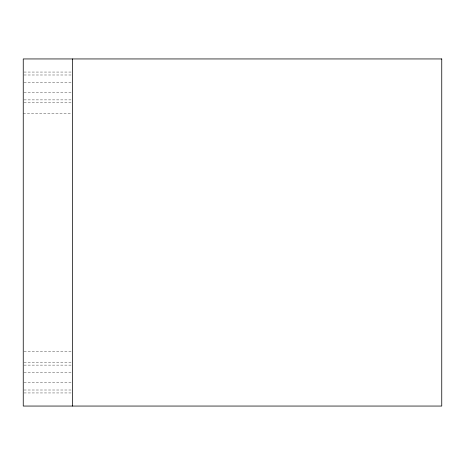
<?xml version="1.0" encoding="UTF-8"?>
<svg xmlns="http://www.w3.org/2000/svg" width="465" height="465" viewBox="0 0 465 465"><rect width="100%" height="100%" fill="white"/><g stroke="black" fill="none" stroke-linecap="round" stroke-linejoin="round"><path stroke-width="0.35" stroke-dasharray="2.33 1.74" d="M23.977 72.052L71.761 72.052M23.977 74.993L72.488 74.993M23.977 82.683L71.761 82.683M23.977 92.198L71.761 92.198M23.977 99.888L71.761 99.888M23.977 102.829L72.488 102.829M23.25 113.722L71.761 113.722M23.977 351.278L71.761 351.278M23.977 362.171L71.761 362.171M23.977 365.112L72.488 365.112M23.977 372.802L72.488 372.802M23.977 382.317L71.761 382.317M23.977 390.007L71.761 390.007M23.977 392.948L71.761 392.948"/><path stroke-width="0.7" d="M72.488 58.945L72.488 406.055M441.75 58.945L23.25 58.945L23.25 406.055L441.75 406.055L441.75 58.945"/></g></svg>
